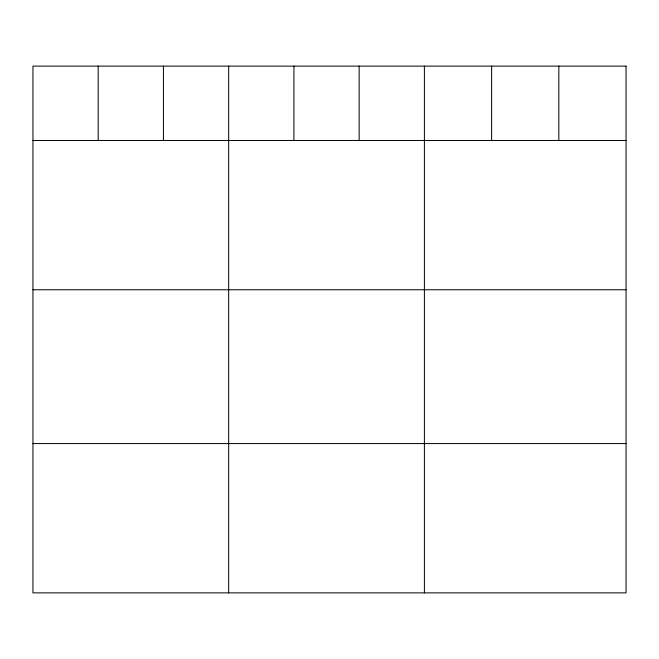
<?xml version="1.0" encoding="UTF-8"?>
<svg xmlns="http://www.w3.org/2000/svg" width="659" height="659" viewBox="0 0 659 659"><rect width="100%" height="100%" fill="white"/><g stroke="black" fill="none" stroke-linecap="round" stroke-linejoin="round"><path stroke-width="0.99" d="M32.95 140.474L626.05 140.474M32.95 289.762L626.05 289.762M32.95 443.581L626.05 443.581M558.832 66.122L558.832 140.474M491.614 66.122L491.614 140.474M424.396 66.122L424.396 592.878M359.155 66.122L359.155 140.474M293.914 66.122L293.914 140.474M228.673 66.122L228.673 592.878M163.432 66.122L163.432 140.474M98.191 66.122L98.191 140.474M626.05 66.122L32.95 66.122L32.95 592.878L626.05 592.878L626.05 66.122"/></g></svg>
